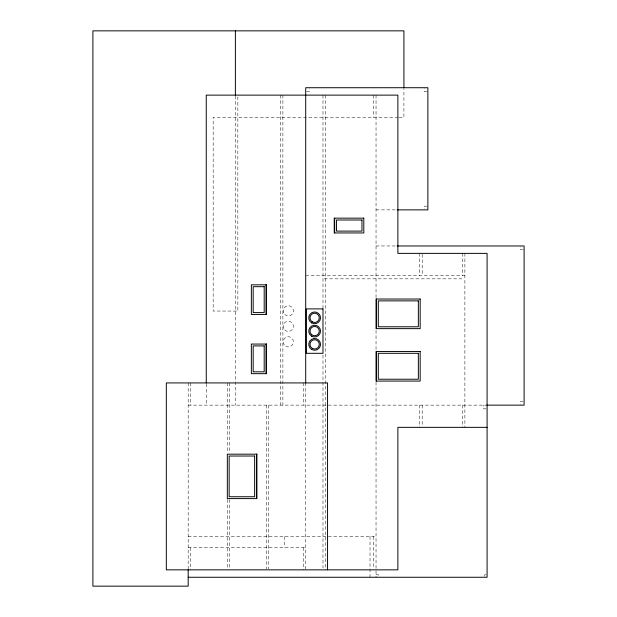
<?xml version="1.0" encoding="UTF-8"?>
<svg xmlns="http://www.w3.org/2000/svg" width="617" height="617" viewBox="0 0 617 617"><rect width="100%" height="100%" fill="white"/><g stroke="black" fill="none" stroke-linecap="round" stroke-linejoin="round"><path stroke-width="0.46" stroke-dasharray="3.08 2.31" d="M306.634 91.424L309.41 91.424L309.41 88.647M426.941 91.424L424.164 91.424L424.164 88.647M398.15 117.338L213.173 117.338L213.173 311.053L237.846 311.053L237.846 95.126M399.106 117.338L403.919 117.338L403.919 88.678M426.941 206.171L424.164 206.171L424.164 208.947M376.038 209.873L396.253 209.873M376.038 245.967L396.253 245.967M523.177 249.669L520.401 249.669L520.401 246.893M305.708 275.575L464.879 275.575M324.218 278.838L461.794 278.838M523.177 401.436L520.401 401.436L520.401 404.212M188.185 405.138L487.091 405.138M486.165 408.84L483.389 408.84L483.389 405.138M188.185 536.543L376.038 536.543M188.185 547.649L305.708 547.649M376.038 574.789L378.506 574.789L378.506 577.257M486.265 574.789L484.623 574.789L484.623 576.44M464.879 253.371L464.879 427.342M462.411 253.371L462.411 275.575M462.411 405.138L462.411 427.342M422.19 254.297L422.19 275.575M422.19 405.138L422.19 426.416M419.722 253.371L419.722 275.575M419.722 405.138L419.722 427.342M376.038 95.126L376.038 297.649M376.038 330.28L376.038 350.433M376.038 382.1L376.038 577.257M373.57 95.126L373.57 117.338M373.57 536.543L373.57 567.948M370.023 536.543L370.023 577.257M325.452 95.126L325.452 569.853M322.984 95.126L322.984 308.893M322.984 355.238L322.984 567.933M305.708 382.926L305.708 569.853M303.24 382.926L303.24 405.138M303.24 547.649L303.24 569.853M284.429 536.543L284.429 547.649M282.887 95.126L282.887 405.138M280.419 95.126L280.419 405.138M268.757 405.138L268.757 568.889M266.289 405.138L266.289 568.889M235.378 96.051L235.378 405.138M229.701 382.926L229.701 452.3M229.701 499.515L229.701 568.889M227.233 382.926L227.233 452.315M227.233 499.5L227.233 569.853M206.255 383.951L206.255 405.138M190.653 382.926L190.653 405.138M190.653 547.649L190.653 569.853M188.185 382.926L188.185 569.853M285.756 346.245A5.121 5.121 0 0 0 293.437 341.81A5.121 5.121 0 0 0 285.756 337.383A5.121 5.121 0 0 0 285.756 346.245M284.699 329.933A5.121 5.121 0 0 0 293.26 327.635A5.121 5.121 0 0 0 286.99 321.364A5.121 5.121 0 0 0 284.699 329.933M284.699 314.469A5.121 5.121 0 0 0 293.26 312.171A5.121 5.121 0 0 0 286.99 305.909A5.121 5.121 0 0 0 284.699 314.469"/><path stroke-width="0.93" d="M397.217 209.873L427.866 209.873L427.866 87.722L305.708 87.722L305.708 382.995M397.194 245.967L524.103 245.967L524.103 405.138L486.852 405.138M487.091 427.342L397.88 427.342L397.88 569.853L166.328 569.853L166.328 382.926L327.55 382.926L327.55 569.853M188.185 577.257L487.091 577.257L487.091 253.371L397.88 253.371L397.88 95.126L206.255 95.126L206.255 382.995M403.919 87.722L403.919 30.85L92.897 30.85L92.897 586.15L188.185 586.15L188.185 569.614M376.486 299.021L376.486 328.637M376.486 351.459L376.486 381.075M334.676 218.148L334.676 232.956M266.012 284.83L266.012 314.446M266.012 344.062L266.012 373.671M256.464 454.181L256.464 498.598M235.378 30.85L235.378 95.234M363.799 218.148L334.229 218.148L334.229 232.956L363.799 232.956L363.799 218.148M361.978 219.999L336.496 219.999L336.496 231.105L361.978 231.105L361.978 219.999M266.459 284.83L251.358 284.83L251.358 314.446L266.459 314.446L266.459 284.83M264.192 286.681L253.178 286.681L253.178 312.595L264.192 312.595L264.192 286.681M420.169 299.021L376.038 299.021L376.038 328.637L420.169 328.637L420.169 299.021M418.349 300.872L378.306 300.872L378.306 326.786L418.349 326.786L418.349 300.872M322.984 308.893L306.287 308.893L306.287 353.31L322.984 353.31L322.984 308.893M266.459 344.062L251.358 344.062L251.358 373.671L266.459 373.671L266.459 344.062M264.192 345.906L253.178 345.906L253.178 371.82L264.192 371.82L264.192 345.906M420.169 351.459L376.038 351.459L376.038 381.075L420.169 381.075L420.169 351.459M418.349 353.31L378.306 353.31L378.306 379.224L418.349 379.224L418.349 353.31M256.911 454.181L227.341 454.181L227.341 498.598L256.911 498.598L256.911 454.181M254.644 456.032L229.162 456.032L229.162 496.747L254.644 496.747L254.644 456.032M311.693 349.461A5.877 5.877 0 0 0 320.516 344.371A5.877 5.877 0 0 0 311.693 339.273A5.877 5.877 0 0 0 311.693 349.461M311.693 322.93A5.877 5.877 0 0 0 320.516 317.84A5.877 5.877 0 0 0 311.693 312.75A5.877 5.877 0 0 0 311.693 322.93M311.693 336.196A5.877 5.877 0 0 0 320.516 331.105A5.877 5.877 0 0 0 311.693 326.007A5.877 5.877 0 0 0 311.693 336.196M312.318 321.85A4.635 4.635 0 0 0 319.274 317.84A4.635 4.635 0 0 0 312.318 313.822A4.635 4.635 0 0 0 312.318 321.85M312.318 348.381A4.635 4.635 0 0 0 319.274 344.371A4.635 4.635 0 0 0 312.318 340.353A4.635 4.635 0 0 0 312.318 348.381M311.361 334.383A4.635 4.635 0 0 0 319.112 332.301A4.635 4.635 0 0 0 313.436 326.624A4.635 4.635 0 0 0 311.361 334.383"/></g></svg>
